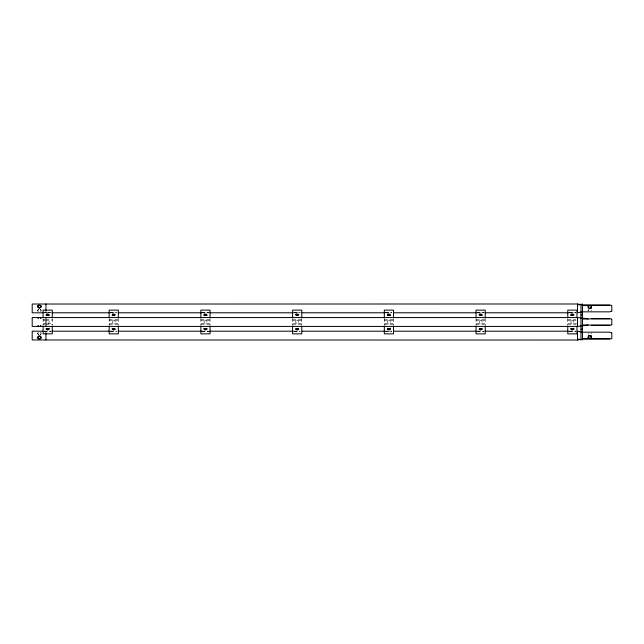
<?xml version="1.0" encoding="UTF-8"?>
<svg xmlns="http://www.w3.org/2000/svg" width="644" height="644" viewBox="0 0 644 644"><rect width="100%" height="100%" fill="white"/><g stroke="black" fill="none" stroke-linecap="round" stroke-linejoin="round"><path stroke-width="0.48" stroke-dasharray="3.22 2.42" d="M37.948 311.302L37.714 310.368L38.568 308.935M37.714 310.641L38.584 309.201M40.942 332.707L40.942 334.478L40.322 335.073M38.568 335.073L37.714 333.64L37.948 332.707M37.714 333.64L38.568 332.505M40.942 311.302L41.176 310.368L40.322 311.503M588.552 311.076L588.044 310.126L588.552 308.943M588.519 333.286L588.044 333.922M591.055 310.762L591.53 310.126M40.306 334.816L40.942 334.204M47.704 323.538L48.807 323.079L49.258 321.976L48.807 320.881L47.704 320.422M50.981 312.235L43.993 312.26M110.269 312.235L116.29 312.235M201.701 312.235L208.737 312.235M294.147 312.235L300.168 312.235M385.579 312.235L391.608 312.235M477.019 312.235L484.046 312.235M569.457 312.235L575.486 312.235M45.957 312.783L50.981 312.783M110.269 312.783L116.29 312.783M201.701 312.783L208.737 312.783M294.147 312.783L300.168 312.783M385.579 312.783L391.608 312.783M477.019 312.783L484.046 312.783M569.457 312.783L575.486 312.783M43.116 312.807L50.449 312.807M109.158 312.807L116.492 312.807M200.88 312.807L208.213 312.807M292.601 312.807L299.943 312.807M384.323 312.807L391.665 312.807M476.053 312.807L483.386 312.807M567.775 312.807L576.026 312.807M43.116 319.295L44.951 319.295M45.869 319.295L52.285 319.295M109.158 319.295L118.327 319.295M200.88 319.295L210.049 319.295M292.601 319.295L301.778 319.295M384.323 319.295L393.5 319.295M476.053 319.295L485.222 319.295M567.775 319.295L576.026 319.295M43.116 320.245L44.951 320.245M45.869 320.245L52.285 320.245M109.158 320.245L118.327 320.245M200.88 320.245L210.049 320.245M292.601 320.245L301.778 320.245M384.323 320.245L393.5 320.245M476.053 320.245L485.222 320.245M567.775 320.245L576.026 320.245M43.116 323.723L46.787 323.723M47.704 323.723L52.285 323.723M109.158 323.723L118.327 323.723M200.88 323.723L210.049 323.723M292.601 323.723L301.778 323.723M384.323 323.723L393.5 323.723M476.053 323.723L485.222 323.723M567.775 323.723L576.944 323.723M43.116 324.681L44.951 324.681M45.869 324.681L52.285 324.681M109.158 324.681L118.327 324.681M200.88 324.681L210.049 324.681M292.601 324.681L301.778 324.681M384.323 324.681L393.5 324.681M476.053 324.681L485.222 324.681M567.775 324.681L576.026 324.681M44.034 331.153L50.449 331.153M110.076 331.153L116.492 331.153M201.797 331.153L208.213 331.153M293.519 331.153L299.943 331.153M385.241 331.153L391.665 331.153L385.579 331.193M476.971 331.153L483.386 331.153M568.692 331.153L576.026 331.153M43.993 331.193L50.981 331.193M110.269 331.193L116.29 331.193M201.701 331.193L208.737 331.193M294.147 331.193L300.168 331.193M477.019 331.193L484.046 331.193M569.457 331.193L575.486 331.193M43.993 331.732L50.981 331.732M110.269 331.732L116.29 331.732M201.701 331.732L208.737 331.732M294.147 331.732L300.168 331.732M385.579 331.732L391.608 331.732M477.019 331.732L484.046 331.732M569.457 331.732L575.486 331.732M38.568 311.503L37.714 310.368M40.322 332.505L41.176 333.367M40.322 308.935L41.176 310.641M40.306 309.201L40.942 309.804M38.584 334.816L37.714 333.367M588.519 310.762L588.044 310.126M591.055 333.286L591.53 333.922M567.775 318.418L567.775 325.558M485.222 318.418L485.222 325.558M476.053 318.418L476.053 325.558M393.5 318.418L393.5 325.558M384.323 318.418L384.323 325.558M301.778 318.418L301.778 325.558M292.601 318.418L292.601 325.558M210.049 318.418L210.049 325.558M200.88 318.418L200.88 325.558M118.327 318.418L118.327 325.558M109.158 318.418L109.158 325.558M52.285 318.418L52.285 325.558M45.957 311.463L45.957 312.807M45.957 331.193L45.957 333.367M43.116 318.418L43.116 325.558M112.636 320.881L112.185 321.976L112.636 323.079L113.738 323.538L114.841 323.079L115.3 321.976L114.841 320.881L113.738 320.422L112.636 320.881M204.365 320.881L203.907 321.976L204.365 323.079L205.468 323.538L206.571 323.079L207.022 321.976L206.571 320.881L205.468 320.422L204.365 320.881M296.087 320.881L295.628 321.976L296.087 323.079L297.19 323.538L298.293 323.079L298.752 321.976L298.293 320.881L297.19 320.422L296.087 320.881M387.809 320.881L387.35 321.976L387.809 323.079L388.912 323.538L390.014 323.079L390.473 321.976L390.014 320.881L388.912 320.422L387.809 320.881M479.53 320.881L479.08 321.976L479.53 323.079L480.633 323.538L481.736 323.079L482.195 321.976L481.736 320.881L480.633 320.422L479.53 320.881M571.26 320.881L570.801 321.976L571.26 323.079L572.355 323.538L573.458 323.079L573.917 321.976L573.458 320.881L572.355 320.422L571.26 320.881"/><path stroke-width="0.97" d="M37.948 336.691L37.948 338.462L38.584 338.945L40.306 338.945L41.176 337.794L40.942 336.965L39.445 336.12L37.948 336.965L37.714 337.794M588.552 335.902L588.044 337.359C588.35 339.122 591.522 339.018 591.53 337.118M588.044 306.89C588.31 305.248 591.256 305.248 591.53 306.89L591.015 308.106L589.783 308.718M591.055 338.003L588.552 338.052L588.044 337.118M46.143 315.665L47.704 314.884L49.258 315.665M49.258 328.311L47.704 329.092L46.143 328.311M112.185 315.665L112.636 315.109L114.841 315.109M203.907 315.665L205.468 314.884L207.022 315.665M207.022 328.311L205.468 329.092L203.907 328.311M387.35 315.665L388.912 314.884L390.473 315.665M390.473 328.311L388.912 329.092L387.35 328.311M482.195 328.311L481.736 328.867L479.53 328.867M570.801 315.665L571.26 315.109L573.458 315.109M573.917 328.311L572.355 329.092L570.801 328.311M38.568 336.088L40.306 336.071L41.176 337.52L40.322 338.663L37.948 338.189M40.942 307.019L39.445 307.856L37.948 307.019L37.714 306.182M37.948 305.803L40.306 305.32L41.176 306.464M37.714 325.864L38.568 325.566M589.783 335.991L591.015 335.379M588.552 336.168L589.783 335.58L591.015 336.168M611.8 324.809L609.707 325.47L591.53 325.47L589.783 324.93L577.499 326.419L32.2 326.419L32.2 317.556L577.499 317.556L589.783 319.038L591.53 318.498L609.707 318.498L611.8 319.158M611.8 311.189L609.707 311.841L582.45 311.841L577.499 312.783L577.499 303.992L32.2 304.024L32.2 312.807L43.011 312.807M611.8 338.446L609.707 339.106L582.45 339.106L577.499 340.04L32.2 339.976L32.2 331.193L43.011 331.193M114.841 328.867L112.636 328.867L112.185 328.311M296.087 315.109L298.293 315.109M298.293 328.867L296.087 328.867M479.53 315.109L481.736 315.109L482.195 315.665M40.322 318.402L40.942 318.281M577.499 339.42L579.479 339.098M582.45 305.425L609.707 305.425M51.987 312.783L109.263 312.783M118.303 312.783L201.701 312.783M209.743 312.783L293.141 312.783M302.181 312.783L384.573 312.783M393.621 312.783L476.013 312.783M485.053 312.783L568.451 312.783M580.985 314.836L582.45 314.836M582.45 318.997L588.044 318.997M591.53 318.997L609.707 318.997M582.45 324.978L588.044 324.978M591.53 324.978L609.707 324.978M580.985 329.132L582.45 329.132M51.987 331.193L109.263 331.193M118.303 331.193L201.701 331.193M209.743 331.193L293.141 331.193M302.181 331.193L384.573 331.193M393.621 331.193L476.013 331.193M485.053 331.193L568.451 331.193M582.45 338.615L609.707 338.615M577.499 304.62L579.479 304.942M577.499 303.992L582.45 304.934L609.707 304.934L611.8 305.586M577.499 331.249L582.45 332.183L609.707 332.183L611.8 332.843M37.948 318.281L38.568 318.402M40.322 325.566L40.942 325.695M38.584 307.904L39.445 308.186L40.942 307.293L40.942 305.522L38.584 305.039L37.948 305.522L37.948 307.293M588.552 307.832L589.783 308.42L591.015 307.832L591.53 306.641C591.24 304.982 588.334 304.982 588.044 306.641L588.552 308.106M589.783 308.057L591.015 308.669M589.783 335.291L591.015 335.902L591.53 337.359M588.801 335.218L589.783 335.709M611.8 305.989L611.8 310.786M611.8 319.561L611.8 324.407M611.8 333.238L611.8 338.052M582.45 303.96L582.45 340.008M580.985 303.96L580.985 340.008M577.499 317.556L577.499 326.419M577.499 331.193L577.499 340.04M576.944 317.637L576.944 310.126L567.775 310.126L567.775 317.637M576.944 326.323L576.944 333.85L567.775 333.85L567.775 326.323M485.222 317.637L485.222 310.126L476.053 310.126L476.053 317.637M485.222 326.323L485.222 333.85L476.053 333.85L476.053 326.323M393.5 317.637L393.5 310.126L384.323 310.126L384.323 317.637M393.5 326.323L393.5 333.85L384.323 333.85L384.323 326.323M301.778 317.637L301.778 310.126L292.601 310.126L292.601 317.637M301.778 326.323L301.778 333.85L292.601 333.85L292.601 326.323M210.049 317.637L210.049 310.126L200.88 310.126L200.88 317.637M210.049 326.323L210.049 333.85L200.88 333.85L200.88 326.323M118.327 317.637L118.327 310.126L109.158 310.126L109.158 317.637M118.327 326.323L118.327 333.85L109.158 333.85L109.158 326.323M52.285 317.637L52.285 310.126L43.116 310.126L43.116 317.637M52.285 326.323L52.285 333.85L43.116 333.85L43.116 326.323M45.957 303.992L45.957 311.1M45.957 317.556L45.957 326.419M45.957 332.884L45.957 339.976M46.601 314.159L46.143 314.707L47.704 315.488L49.258 314.707L47.704 313.926L46.601 314.159M46.601 328.714L46.143 329.269L47.704 330.042L49.258 329.269L48.807 328.714L46.601 328.714M112.636 314.159L112.185 314.707L113.738 315.488L115.3 314.707L113.738 313.926L112.636 314.159M112.636 328.714L112.185 329.269L113.738 330.042L115.3 329.269L114.841 328.714L112.636 328.714M204.365 314.159L203.907 314.707L205.468 315.488L207.022 314.707L205.468 313.926L204.365 314.159M204.365 328.714L203.907 329.269L205.468 330.042L207.022 329.269L206.571 328.714L204.365 328.714M296.087 314.159L295.628 314.707L297.19 315.488L298.752 314.707L297.19 313.926L296.087 314.159M296.087 328.714L295.628 329.269L297.19 330.042L298.752 329.269L298.293 328.714L296.087 328.714M387.809 314.159L387.35 314.707L388.912 315.488L390.473 314.707L388.912 313.926L387.809 314.159M387.809 328.714L387.35 329.269L388.912 330.042L390.473 329.269L390.014 328.714L387.809 328.714M479.53 314.159L479.08 314.707L480.633 315.488L482.195 314.707L480.633 313.926L479.53 314.159M479.53 328.714L479.08 329.269L480.633 330.042L482.195 329.269L481.736 328.714L479.53 328.714M571.26 314.159L570.801 314.707L572.355 315.488L573.917 314.707L572.355 313.926L571.26 314.159M571.26 328.714L570.801 329.269L572.355 330.042L573.917 329.269L573.458 328.714L571.26 328.714"/></g></svg>
